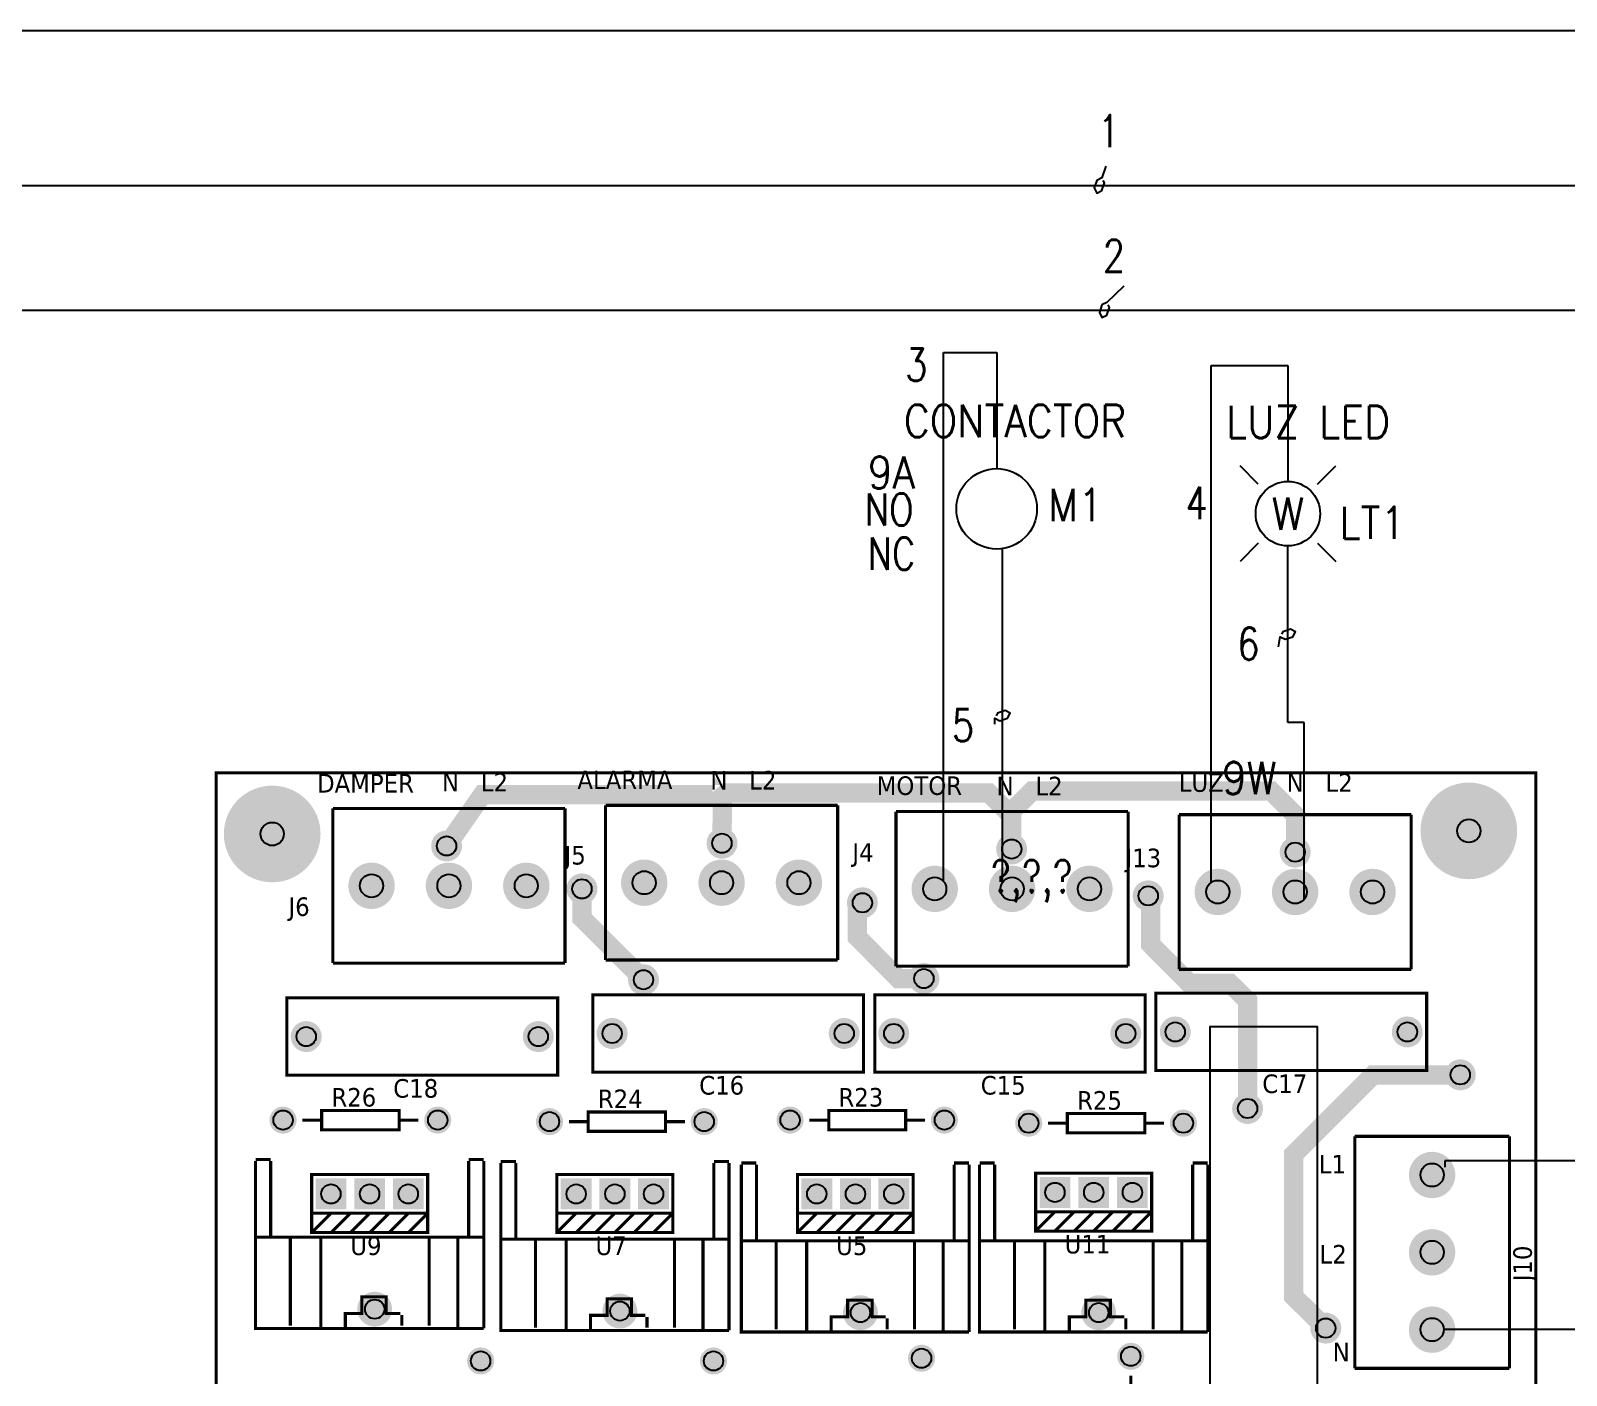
# Model space of a CAD drawing. Header units: millimetres. Extents: x 123.5 to 144.3, y 105.4 to 121.6.
# Drawn here: x 129.46 to 135.42, y 116.37 to 121.59 of the extents above; entities that cross this region are included whole.
import ezdxf
from ezdxf.enums import TextEntityAlignment as Align

# ---------------------------------------------------------------- set-up
doc = ezdxf.new("R2010")
doc.units = ezdxf.units.MM
doc.linetypes.add('DOT2', pattern=[0.635, 0, -0.635])
for name, color, linetype in [('12632256', 7, 'Continuous'), ('BLK_12AWG', 7, 'Continuous'), ('DESC', 250, 'Continuous'), ('MISC', 7, 'Continuous'), ('SYMS', 7, 'Continuous'), ('TAGS', 250, 'Continuous'), ('TERMS', 250, 'Continuous'), ('WIRES', 7, 'Continuous'), ('XREF', 7, 'Continuous')]:
    doc.layers.add(name, color=color, linetype=linetype)
doc.layers.add('WIRENO', color=7, linetype='Continuous', true_color=0x000000)
doc.styles.get("Standard").update_dxf_attribs({"font": 'tahoma.ttf'})
doc.styles.add('WD', font='romans.shx')

# ---------------------------------------------------------------- blocks, each defined once
blk = doc.blocks.new('WD_WNH')
at = {"linetype": 'Continuous', "style": 'WD', "width": 0.8}
blk.add_attdef('WIRENO', text='', height=0.125, dxfattribs=at).set_placement((0, 0.0625), align=Align.CENTER)
at = {"style": 'WD', "flags": 1}
for tag, p in [('W01USER', (0, 0.0781)), ('W02USER', (0, 0.0703)), ('W03USER', (0, 0.0625)), ('W04USER', (0, 0.0547)), ('W05USER', (0, 0.0469)), ('W06USER', (0, 0.0391)), ('W07USER', (0, 0.0312)), ('W08USER', (0, 0.0234)), ('W09USER', (0, 0.0156)), ('W10USER', (0, 0.0078))]:
    blk.add_attdef(tag, text='', height=0.005, dxfattribs=at).set_placement(p, align=Align.CENTER)
blk = doc.blocks.new('EPAD')
at = {"const_width": 0.5}
blk.add_lwpolyline([(-0.25, 0, 1), (0.25, 0, 1)], format="xyb", close=True, dxfattribs=at)
blk = doc.blocks.new('RPAD')
blk.add_trace([(-0.5, -0.5), (-0.5, 0.5), (0.5, -0.5), (0.5, 0.5)])
blk = doc.blocks.new('arjeta')
for points, const_width in [([(140.954, 117.5811), (144.366, 117.5811), (144.366, 122.5491), (140.954, 122.5491), (140.954, 117.5811)], 0.008), ([(143.005, 122.4441), (142.952, 122.4971), (142.273, 122.4971), (142.263, 122.4881), (142.263, 122.4821), (142.252, 122.4931), (141.643, 122.4931), (141.55, 122.3601)], 0.05), ([(143.005, 122.4441), (143.064, 122.5021), (143.682, 122.5021), (143.745, 122.4391), (143.745, 122.3581), (143.744, 122.3441)], 0.05), ([(142.262, 122.3671), (142.263, 122.4821)], 0.05), ([(141.256, 122.4571), (141.256, 122.0571)], 0.008), ([(141.856, 122.4571), (141.256, 122.4571)], 0.008), ([(141.856, 122.4571), (141.856, 122.0571)], 0.008), ([(141.961, 122.4651), (141.961, 122.0651)], 0.008), ([(142.561, 122.4651), (141.961, 122.4651)], 0.008), ([(142.561, 122.4651), (142.561, 122.0651)], 0.008), ([(142.712, 122.4491), (142.712, 122.0491)], 0.008), ([(143.312, 122.4491), (142.712, 122.4491)], 0.008), ([(143.011, 122.3521), (143.011, 122.4381), (143.005, 122.4441)], 0.05), ([(143.312, 122.4491), (143.312, 122.0491)], 0.008), ([(143.444, 122.4411), (143.444, 122.0411)], 0.008), ([(144.044, 122.4411), (143.444, 122.4411)], 0.008), ([(144.044, 122.4411), (144.044, 122.0411)], 0.008), ([(142.059, 122.0141), (141.9, 122.1731), (141.9, 122.2491)], 0.05), ([(143.621, 121.6811), (143.621, 121.9601), (143.575, 122.0051), (143.47, 122.0051), (143.37, 122.1061), (143.37, 122.2251), (143.364, 122.2311)], 0.05), ([(142.784, 122.0171), (142.718, 122.0171), (142.612, 122.1241), (142.612, 122.2011), (142.625, 122.2131)], 0.05), ([(141.256, 122.0571), (141.856, 122.0571)], 0.008), ([(141.961, 122.0651), (142.561, 122.0651)], 0.008), ([(142.712, 122.0491), (143.312, 122.0491)], 0.008), ([(143.444, 122.0411), (144.044, 122.0411)], 0.008), ([(141.137, 121.7671), (141.837, 121.7671), (141.837, 121.9671), (141.137, 121.9671), (141.137, 121.7671)], 0.008), ([(141.928, 121.7751), (142.628, 121.7751), (142.628, 121.9751), (141.928, 121.9751), (141.928, 121.7751)], 0.008), ([(142.657, 121.7751), (143.356, 121.7751), (143.356, 121.9751), (142.657, 121.9751), (142.657, 121.7751)], 0.008), ([(143.384, 121.7791), (144.084, 121.7791), (144.084, 121.9791), (143.384, 121.9791), (143.384, 121.7791)], 0.008), ([(144.171, 121.7681), (143.946, 121.7681), (143.74, 121.5621), (143.74, 121.1951), (143.823, 121.1131)], 0.05), ([(141.177, 121.6511), (141.227, 121.6511)], 0.008), ([(141.227, 121.6261), (141.427, 121.6261), (141.427, 121.6761), (141.227, 121.6761), (141.227, 121.6261)], 0.008), ([(141.427, 121.6511), (141.477, 121.6511)], 0.008), ([(141.916, 121.6221), (142.116, 121.6221), (142.116, 121.6721), (141.916, 121.6721), (141.916, 121.6221)], 0.008), ([(142.488, 121.6511), (142.538, 121.6511)], 0.008), ([(142.538, 121.6261), (142.737, 121.6261), (142.737, 121.6761), (142.538, 121.6761), (142.538, 121.6261)], 0.008), ([(142.737, 121.6511), (142.787, 121.6511)], 0.008), ([(143.155, 121.6181), (143.355, 121.6181), (143.355, 121.6681), (143.155, 121.6681), (143.155, 121.6181)], 0.008), ([(141.866, 121.6471), (141.916, 121.6471)], 0.008), ([(142.116, 121.6471), (142.166, 121.6471)], 0.008), ([(143.105, 121.6431), (143.155, 121.6431)], 0.008), ([(143.355, 121.6431), (143.405, 121.6431)], 0.008), ([(144.298, 121.6091), (143.898, 121.6091)], 0.008), ([(143.898, 121.6091), (143.898, 121.0091)], 0.008), ([(144.298, 121.0091), (144.298, 121.6091)], 0.008), ([(141.095, 121.5491), (141.056, 121.5491)], 0.008), ([(141.646, 121.1121), (141.056, 121.1121), (141.056, 121.5451)], 0.008), ([(141.095, 121.5451), (141.095, 121.3481)], 0.008), ([(141.646, 121.5491), (141.607, 121.5491)], 0.008), ([(141.607, 121.5451), (141.607, 121.3481)], 0.008), ([(141.646, 121.1121), (141.646, 121.5451)], 0.008), ([(141.729, 121.5441), (141.69, 121.5441)], 0.008), ([(142.28, 121.1071), (141.69, 121.1071), (141.69, 121.5401)], 0.008), ([(141.729, 121.5401), (141.729, 121.3431)], 0.008), ([(142.28, 121.5441), (142.241, 121.5441)], 0.008), ([(142.241, 121.5401), (142.241, 121.3431)], 0.008), ([(142.28, 121.1071), (142.28, 121.5401)], 0.008), ([(142.351, 121.5401), (142.312, 121.5401)], 0.008), ([(142.901, 121.1031), (142.312, 121.1031), (142.312, 121.5361)], 0.008), ([(142.351, 121.5361), (142.351, 121.3391)], 0.008), ([(142.901, 121.5401), (142.862, 121.5401)], 0.008), ([(142.862, 121.5361), (142.862, 121.3391)], 0.008), ([(142.901, 121.1031), (142.901, 121.5361)], 0.008), ([(142.967, 121.5401), (142.928, 121.5401)], 0.008), ([(143.518, 121.1031), (142.928, 121.1031), (142.928, 121.5361)], 0.008), ([(142.967, 121.5361), (142.967, 121.3391)], 0.008), ([(143.518, 121.5401), (143.479, 121.5401)], 0.008), ([(143.479, 121.5361), (143.479, 121.3391)], 0.008), ([(143.518, 121.1031), (143.518, 121.5361)], 0.008), ([(141.201, 121.4101), (141.501, 121.4101), (141.501, 121.5101), (141.201, 121.5101), (141.201, 121.4101)], 0.008), ([(141.835, 121.4101), (142.135, 121.4101), (142.135, 121.5101), (141.835, 121.5101), (141.835, 121.4101)], 0.008), ([(142.457, 121.4101), (142.756, 121.4101), (142.756, 121.5101), (142.457, 121.5101), (142.457, 121.4101)], 0.008), ([(143.073, 121.4141), (143.373, 121.4141), (143.373, 121.5141), (143.073, 121.5141), (143.073, 121.4141)], 0.008), ([(141.501, 121.4101), (141.501, 121.3601), (141.201, 121.3601), (141.201, 121.4101)], 0.008), ([(141.251, 121.4101), (141.201, 121.3601)], 0.008), ([(141.301, 121.4101), (141.251, 121.3601)], 0.008), ([(141.351, 121.4101), (141.301, 121.3601)], 0.008), ([(141.401, 121.4101), (141.351, 121.3601)], 0.008), ([(141.451, 121.4101), (141.401, 121.3601)], 0.008), ([(141.501, 121.4101), (141.451, 121.3601)], 0.008), ([(142.135, 121.4101), (142.135, 121.3601), (141.835, 121.3601), (141.835, 121.4101)], 0.008), ([(141.885, 121.4101), (141.835, 121.3601)], 0.008), ([(141.935, 121.4101), (141.885, 121.3601)], 0.008), ([(141.985, 121.4101), (141.935, 121.3601)], 0.008), ([(142.035, 121.4101), (141.985, 121.3601)], 0.008), ([(142.085, 121.4101), (142.035, 121.3601)], 0.008), ([(142.135, 121.4101), (142.085, 121.3601)], 0.008), ([(142.756, 121.4101), (142.756, 121.3601), (142.457, 121.3601), (142.457, 121.4101)], 0.008), ([(142.507, 121.4101), (142.457, 121.3601)], 0.008), ([(142.557, 121.4101), (142.507, 121.3601)], 0.008), ([(142.607, 121.4101), (142.557, 121.3601)], 0.008), ([(142.657, 121.4101), (142.607, 121.3601)], 0.008), ([(142.706, 121.4101), (142.657, 121.3601)], 0.008), ([(142.756, 121.4101), (142.706, 121.3601)], 0.008), ([(143.373, 121.4141), (143.373, 121.3641), (143.073, 121.3641), (143.073, 121.4141)], 0.008), ([(143.123, 121.4141), (143.073, 121.3641)], 0.008), ([(143.173, 121.4141), (143.123, 121.3641)], 0.008), ([(143.223, 121.4141), (143.173, 121.3641)], 0.008), ([(143.273, 121.4141), (143.223, 121.3641)], 0.008), ([(143.323, 121.4141), (143.273, 121.3641)], 0.008), ([(143.373, 121.4141), (143.323, 121.3641)], 0.008), ([(141.646, 121.3481), (141.06, 121.3481)], 0.008), ([(141.146, 121.1191), (141.146, 121.3481)], 0.008), ([(141.225, 121.1161), (141.225, 121.3481)], 0.008), ([(141.505, 121.1191), (141.505, 121.3481)], 0.008), ([(141.579, 121.1161), (141.579, 121.3441)], 0.008), ([(142.28, 121.3431), (141.694, 121.3431)], 0.008), ([(141.78, 121.1141), (141.78, 121.3431)], 0.008), ([(141.859, 121.1111), (141.859, 121.3431)], 0.008), ([(142.139, 121.1141), (142.139, 121.3431)], 0.008), ([(142.213, 121.1111), (142.213, 121.3391)], 0.008), ([(142.901, 121.3391), (142.316, 121.3391)], 0.008), ([(142.402, 121.1101), (142.402, 121.3391)], 0.008), ([(142.481, 121.1071), (142.481, 121.3391)], 0.008), ([(142.76, 121.1101), (142.76, 121.3391)], 0.008), ([(142.834, 121.1071), (142.834, 121.3351)], 0.008), ([(143.518, 121.3391), (142.932, 121.3391)], 0.008), ([(143.018, 121.1101), (143.018, 121.3391)], 0.008), ([(143.097, 121.1071), (143.097, 121.3391)], 0.008), ([(143.377, 121.1101), (143.377, 121.3391)], 0.008), ([(143.451, 121.1071), (143.451, 121.3351)], 0.008), ([(141.43, 121.1511), (141.394, 121.1511), (141.394, 121.1941), (141.331, 121.1941), (141.331, 121.1551), (141.331, 121.1511), (141.288, 121.1511)], 0.008), ([(142.064, 121.1461), (142.028, 121.1461), (142.028, 121.1891), (141.965, 121.1891), (141.965, 121.1501), (141.965, 121.1461), (141.922, 121.1461)], 0.008), ([(142.685, 121.1421), (142.65, 121.1421), (142.65, 121.1851), (142.587, 121.1851), (142.587, 121.1461), (142.587, 121.1421), (142.544, 121.1421)], 0.008), ([(143.302, 121.1421), (143.266, 121.1421), (143.266, 121.1851), (143.203, 121.1851), (143.203, 121.1461), (143.203, 121.1421), (143.16, 121.1421)], 0.008), ([(141.288, 121.1551), (141.288, 121.1161)], 0.008), ([(141.434, 121.1191), (141.434, 121.1471)], 0.008), ([(141.922, 121.1501), (141.922, 121.1111)], 0.008), ([(142.068, 121.1141), (142.068, 121.1421)], 0.008), ([(142.544, 121.1461), (142.544, 121.1071)], 0.008), ([(142.689, 121.1101), (142.689, 121.1381)], 0.008), ([(143.16, 121.1461), (143.16, 121.1071)], 0.008), ([(143.306, 121.1101), (143.306, 121.1381)], 0.008), ([(143.319, 120.9901), (143.319, 120.9401)], 0.008), ([(144.298, 121.0091), (143.898, 121.0091)], 0.008)]:
    blk.add_lwpolyline(points, dxfattribs=dict(const_width=const_width))
blk.add_lwpolyline([(143.802, 120.3511), (143.802, 121.8921), (143.523, 121.8921), (143.523, 120.3511), (143.802, 120.3511)])
for centre, radius in [((141.099, 122.3911), 0.03), ((144.193, 122.3991), 0.03), ((141.55, 122.3601), 0.025), ((142.262, 122.3671), 0.025), ((143.011, 122.3521), 0.025), ((143.744, 122.3441), 0.025), ((141.356, 122.2571), 0.03), ((141.556, 122.2571), 0.03), ((141.756, 122.2571), 0.03), ((142.061, 122.2651), 0.03), ((142.261, 122.2651), 0.03), ((142.461, 122.2651), 0.03), ((141.9, 122.2491), 0.025), ((142.812, 122.2491), 0.03), ((143.012, 122.2491), 0.03), ((143.212, 122.2491), 0.03), ((143.364, 122.2311), 0.025), ((143.544, 122.2411), 0.03), ((143.744, 122.2411), 0.03), ((143.944, 122.2411), 0.03), ((142.625, 122.2131), 0.025), ((142.059, 122.0141), 0.025), ((142.784, 122.0171), 0.025), ((141.187, 121.8671), 0.025), ((141.787, 121.8671), 0.025), ((141.978, 121.8751), 0.025), ((142.578, 121.8751), 0.025), ((142.706, 121.8751), 0.025), ((143.306, 121.8751), 0.025), ((143.434, 121.8791), 0.025), ((144.034, 121.8791), 0.025), ((144.171, 121.7681), 0.025), ((143.621, 121.6811), 0.025), ((141.127, 121.6511), 0.025), ((141.527, 121.6511), 0.025), ((141.816, 121.6471), 0.025), ((142.216, 121.6471), 0.025), ((142.438, 121.6511), 0.025), ((142.837, 121.6511), 0.025), ((143.055, 121.6431), 0.025), ((143.455, 121.6431), 0.025), ((144.098, 121.5091), 0.03), ((141.251, 121.4601), 0.025), ((141.351, 121.4601), 0.025), ((141.451, 121.4601), 0.025), ((141.885, 121.4601), 0.025), ((141.985, 121.4601), 0.025), ((142.085, 121.4601), 0.025), ((142.507, 121.4601), 0.025), ((142.607, 121.4601), 0.025), ((142.706, 121.4601), 0.025), ((143.123, 121.4641), 0.025), ((143.223, 121.4641), 0.025), ((143.323, 121.4641), 0.025), ((144.098, 121.3091), 0.03), ((141.364, 121.1621), 0.025), ((141.998, 121.1571), 0.025), ((142.62, 121.1531), 0.025), ((143.236, 121.1531), 0.025), ((143.823, 121.1131), 0.025), ((144.098, 121.1091), 0.03), ((142.778, 121.0351), 0.025), ((143.319, 121.0401), 0.025), ((141.638, 121.0281), 0.025), ((142.24, 121.0281), 0.025)]:
    blk.add_circle(centre, radius)
for p, xscale, yscale in [((141.099, 122.3911), 0.25, 0.25), ((144.193, 122.3991), 0.25, 0.25), ((142.262, 122.3671), 0.08, 0.08), ((141.55, 122.3601), 0.08, 0.08), ((143.011, 122.3521), 0.08, 0.08), ((143.744, 122.3441), 0.08, 0.08), ((141.356, 122.2571), 0.12, 0.12), ((141.556, 122.2571), 0.12, 0.12), ((141.756, 122.2571), 0.12, 0.12), ((141.9, 122.2491), 0.08, 0.08), ((142.061, 122.2651), 0.12, 0.12), ((142.261, 122.2651), 0.12, 0.12), ((142.461, 122.2651), 0.12, 0.12), ((142.812, 122.2491), 0.12, 0.12), ((143.012, 122.2491), 0.12, 0.12), ((143.212, 122.2491), 0.12, 0.12), ((143.544, 122.2411), 0.12, 0.12), ((143.744, 122.2411), 0.12, 0.12), ((143.944, 122.2411), 0.12, 0.12), ((142.625, 122.2131), 0.08, 0.08), ((143.364, 122.2311), 0.08, 0.08), ((142.059, 122.0141), 0.08, 0.08), ((142.784, 122.0171), 0.08, 0.08), ((141.187, 121.8671), 0.08, 0.08), ((141.787, 121.8671), 0.08, 0.08), ((141.978, 121.8751), 0.08, 0.08), ((142.578, 121.8751), 0.08, 0.08), ((142.706, 121.8751), 0.08, 0.08), ((143.306, 121.8751), 0.08, 0.08), ((143.434, 121.8791), 0.08, 0.08), ((144.034, 121.8791), 0.08, 0.08), ((144.171, 121.7681), 0.08, 0.08), ((143.621, 121.6811), 0.08, 0.08), ((141.127, 121.6511), 0.07, 0.07), ((141.527, 121.6511), 0.07, 0.07), ((141.816, 121.6471), 0.07, 0.07), ((142.216, 121.6471), 0.07, 0.07), ((142.438, 121.6511), 0.07, 0.07), ((142.837, 121.6511), 0.07, 0.07), ((143.055, 121.6431), 0.07, 0.07), ((143.455, 121.6431), 0.07, 0.07), ((144.098, 121.5091), 0.12, 0.12), ((144.098, 121.3091), 0.12, 0.12), ((141.364, 121.1621), 0.09, 0.09), ((141.998, 121.1571), 0.09, 0.09), ((142.62, 121.1531), 0.09, 0.09), ((143.236, 121.1531), 0.09, 0.09), ((143.823, 121.1131), 0.08, 0.08), ((144.098, 121.1091), 0.12, 0.12), ((141.638, 121.0281), 0.07, 0.07), ((142.24, 121.0281), 0.07, 0.07), ((142.778, 121.0351), 0.07, 0.07), ((143.319, 121.0401), 0.07, 0.07)]:
    blk.add_blockref('EPAD', p, dxfattribs=dict(xscale=xscale, yscale=yscale))
at = {"xscale": 0.08, "yscale": 0.08, "rotation": 180}
for p in [(141.251, 121.4601), (141.351, 121.4601), (141.451, 121.4601), (141.885, 121.4601), (141.985, 121.4601), (142.085, 121.4601), (142.507, 121.4601), (142.607, 121.4601), (142.706, 121.4601), (143.123, 121.4641), (143.223, 121.4641), (143.323, 121.4641)]:
    blk.add_blockref('RPAD', p, dxfattribs=at)
at = {"layer": '12632256', "width": 1.041667}
for s, p in [('DAMPER', (141.215, 122.4981)), ('N   L2', (141.538, 122.5011)), ('ALARMA', (141.888, 122.5071)), ('N   L2', (142.232, 122.5061)), ('MOTOR', (142.662, 122.4921)), ('N   L2', (142.972, 122.4911)), ('LUZ', (143.443, 122.5001)), ('N   L2', (143.722, 122.5001)), ('J4', (142.599, 122.3191)), ('J5', (141.855, 122.3121)), ('J13', (143.305, 122.3051)), ('J6', (141.141, 122.1791)), ('R26', (141.252, 121.6861)), ('C18', (141.412, 121.7091)), ('R24', (141.941, 121.6821)), ('C16', (142.203, 121.7171)), ('R23', (142.563, 121.6861)), ('C15', (142.931, 121.7171)), ('C17', (143.659, 121.7211)), ('R25', (143.18, 121.6781)), ('L1', (143.805, 121.5131)), ('U9', (141.301, 121.3021)), ('U7', (141.935, 121.3021)), ('U5', (142.557, 121.3021)), ('U11', (143.148, 121.3061)), ('L2', (143.807, 121.2801)), ('N', (143.841, 121.0271))]:
    blk.add_text(s, height=0.048, dxfattribs=at).set_placement(p)
blk.add_text('J10', height=0.048, rotation=90, dxfattribs=at).set_placement((144.356, 121.2341))
blk = doc.blocks.new('VLT1W')
for p, q in [((-0.1149, 0.1149), (-0.1856, 0.1856)), ((0.1149, 0.1149), (0.1856, 0.1856)), ((-0.1149, -0.1149), (-0.1856, -0.1856)), ((0.1149, -0.1149), (0.1856, -0.1856))]:
    blk.add_line(p, q)
blk.add_circle((0, 0), 0.125)
at = {"linetype": 'Continuous', "style": 'WD'}
for tag, height, flags, p in [('TERM01', 0.125, 8, (-0.0312, 0.2188)), ('MFG', 0.01, 9, (-0.2211, -0.1494)), ('CAT', 0.01, 9, (-0.2211, -0.1343))]:
    blk.add_attdef(tag, text='', height=height, dxfattribs=dict(at, flags=flags)).set_placement(p, align=Align.RIGHT)
at = {"style": 'WD', "flags": 1}
for tag, p in [('X2TERM01', (0, 0.125)), ('X8TERM02', (0, -0.125))]:
    blk.add_attdef(tag, p, '', height=0.0125, dxfattribs=at)
at = {"style": 'WD'}
blk.add_attdef('COLOR', text='', height=0.125, dxfattribs=at).set_placement((0, 0), align=Align.MIDDLE)
for tag, p, width in [('TAG1', (0.2, -0.0979), 0.9), ('DESC1', (-0.256, -0.9315), 0.9), ('WDTAGALT', (-0.25, -1.25), 0.7)]:
    blk.add_attdef(tag, p, '', height=0.125, dxfattribs=dict(at, width=width))
at = {"linetype": 'Continuous', "style": 'WD', "flags": 9}
blk.add_attdef('ASSYCODE', text='', height=0.01, dxfattribs=at).set_placement((-0.2399, -0.0934), align=Align.CENTER)
at = {"style": 'WD', "flags": 9}
blk.add_attdef('FAMILY', text='', height=0.01, dxfattribs=at).set_placement((-0.2191, -0.1166), align=Align.RIGHT)
at = {"style": 'WD'}
for tag, width, p in [('INST', 0.7, (0.2812, -0.1471)), ('LOC', 0.7, (0.2812, -0.3167)), ('DESC2', 0.9, (-0.256, -0.9627))]:
    blk.add_attdef(tag, text='', height=0.125, dxfattribs=dict(at, width=width)).set_placement(p, align=Align.TOP_LEFT)
at = {"linetype": 'Continuous', "style": 'WD', "flags": 8}
blk.add_attdef('TERM02', text='', height=0.125, dxfattribs=at).set_placement((-0.0312, -0.2188), align=Align.TOP_RIGHT)
blk = doc.blocks.new('VMS1')
blk.add_circle((0, 0), 0.1562)
at = {"style": 'WD', "width": 0.7}
for tag, p in [('INST', (0.2812, 0.4193)), ('LOC', (0.2812, 0.2497))]:
    blk.add_attdef(tag, text='', height=0.125, dxfattribs=at).set_placement(p, align=Align.TOP_LEFT)
at = {"linetype": 'Continuous', "style": 'WD', "flags": 8}
blk.add_attdef('TERM01', text='', height=0.125, dxfattribs=at).set_placement((-0.0312, 0.1812), align=Align.RIGHT)
at = {"color": 7, "style": 'WD', "flags": 1}
for tag, p in [('X2TERM01', (0, 0.1562)), ('X8TERM02', (0, -0.1562))]:
    blk.add_attdef(tag, p, '', height=0.0125, dxfattribs=at)
at = {"style": 'WD', "width": 0.9}
for tag, p in [('TAG1', (0.2, -0.0472)), ('DESC1', (-0.256, -1.0197)), ('DESC2', (-0.256, -1.1759)), ('DESC3', (-0.256, -1.3322))]:
    blk.add_attdef(tag, p, '', height=0.125, dxfattribs=at)
at = {"style": 'WD', "flags": 9}
blk.add_attdef('FAMILY', text='', height=0.01, dxfattribs=at).set_placement((-0.2191, -0.0659), align=Align.CENTER)
at = {"linetype": 'Continuous', "style": 'WD', "flags": 9}
blk.add_attdef('ASSYCODE', text='', height=0.01, dxfattribs=at).set_placement((-0.2236, -0.1202), align=Align.CENTER)
for tag, p in [('MFG', (-0.2211, -0.0986)), ('CAT', (-0.2211, -0.0835))]:
    blk.add_attdef(tag, text='', height=0.01, dxfattribs=at).set_placement(p, align=Align.MIDDLE)
at = {"linetype": 'Continuous', "style": 'WD', "flags": 8}
blk.add_attdef('TERM02', text='', height=0.125, dxfattribs=at).set_placement((-0.0312, -0.1781), align=Align.TOP_RIGHT)
at = {"style": 'WD', "width": 0.8, "flags": 8}
for tag, p in [('NO', (-0.256, -1.4884)), ('XREFNO', (-0.0229, -1.4884)), ('NC', (-0.256, -1.6447)), ('XREFNC', (-0.0229, -1.6447))]:
    blk.add_attdef(tag, p, '', height=0.125, dxfattribs=at)
blk = doc.blocks.new('WD_WNV')
at = {"linetype": 'Continuous', "style": 'WD', "width": 0.8}
blk.add_attdef('WIRENO', text='', height=0.125, dxfattribs=at).set_placement((-0.05, 0), align=Align.MIDDLE_RIGHT)
at = {"style": 'WD', "flags": 1}
for tag, p in [('W01USER', (-0.0625, 0.0938)), ('W02USER', (-0.0625, 0.0859)), ('W03USER', (-0.0625, 0.0781)), ('W04USER', (-0.0625, 0.0703)), ('W05USER', (-0.0625, 0.0625)), ('W06USER', (-0.0625, 0.0547)), ('W07USER', (-0.0625, 0.0469)), ('W08USER', (-0.0625, 0.0391)), ('W09USER', (-0.0625, 0.0312)), ('W10USER', (-0.0625, 0.0234))]:
    blk.add_attdef(tag, text='', height=0.005, dxfattribs=at).set_placement(p, align=Align.CENTER)

msp = doc.modelspace()

# ---------------------------------------------------------------- linework, layer by layer
at = {"color": 7, "linetype": 'Continuous'}
msp.add_line((144.2555, 121.5905), (123.5055, 121.5905), dxfattribs=at)
at = {"layer": 'BLK_12AWG'}
for p, q in [((124.4182, 120.99), (142.7932, 120.99)), ((124.4378, 120.5067), (142.8128, 120.5067)), ((134.941, 116.5526), (135.5791, 116.5526))]:
    msp.add_line(p, q, dxfattribs=at)
at = {"layer": 'WIRENO'}
for points in [[(133.6307, 121.065), (133.6156, 121.0196), (133.5959, 121.0098), (133.5861, 120.9804), (133.596, 120.9607), (133.6156, 120.9705), (133.6254, 121), (133.6205, 121.0098)], [(133.7, 120.6), (133.6352, 120.5363), (133.6155, 120.5265), (133.6057, 120.497), (133.6156, 120.4774), (133.6352, 120.4872), (133.645, 120.5166), (133.6401, 120.5265)], [(134.3, 119.2), (134.3072, 119.2391), (134.3269, 119.2293), (134.3563, 119.2391), (134.3662, 119.2587), (134.3465, 119.2686), (134.3171, 119.2588), (134.3122, 119.249)], [(133.2, 118.9), (133.2006, 118.9233), (133.2203, 118.9134), (133.2497, 118.9232), (133.2596, 118.9429), (133.2399, 118.9527), (133.2105, 118.943), (133.2056, 118.9331)]]:
    msp.add_lwpolyline(points, dxfattribs=at)
at = {"layer": 'WIRES'}
for p, q in [((133.0008, 118.2907), (133.0008, 120.3418)), ((133.0008, 120.3418), (133.2075, 120.3418)), ((133.2075, 120.3418), (133.2075, 119.8918)), ((134.0392, 118.2859), (134.0392, 120.2918)), ((134.0392, 120.2918), (134.3369, 120.2918)), ((134.3369, 120.2918), (134.3369, 119.8418)), ((134.3369, 118.9062), (134.3369, 119.5918)), ((133.2303, 118.2871), (133.2303, 119.5793)), ((134.4, 118.9062), (134.3369, 118.9062)), ((134.4, 118.2207), (134.4, 118.9062)), ((136.2529, 117.2067), (134.9455, 117.2067)), ((134.9455, 117.2067), (134.9455, 117.1813))]:
    msp.add_line(p, q, dxfattribs=at)

# ---------------------------------------------------------------- block references
at = {"layer": 'SYMS'}
ref = msp.add_blockref('VMS1', (133.2075, 119.7355), dxfattribs=at)
ref.add_attrib('DESC1', 'CONTACTOR', (132.8471, 120.0142), dxfattribs={"layer": 'DESC', "height": 0.125, "style": 'WD', "width": 0.9})
ref.add_attrib('XREFNO', '?,?,?', (133.1846, 118.2471), dxfattribs={"layer": 'XREF', "height": 0.125, "style": 'WD', "width": 0.8, "flags": 8})
ref.add_attrib('NO', 'NO', (132.6962, 119.6704), dxfattribs={"layer": 'MISC', "height": 0.125, "style": 'WD', "width": 0.8, "flags": 8})
ref.add_attrib('NC', 'NC', (132.7073, 119.4992), dxfattribs={"layer": 'MISC', "height": 0.125, "style": 'WD', "width": 0.8, "flags": 8})
ref.add_attrib('DESC2', '9A', (132.7073, 119.814), dxfattribs={"layer": 'DESC', "height": 0.125, "style": 'WD', "width": 0.9})
ref.add_attrib('TAG1', 'M1', (133.4075, 119.6883), dxfattribs={"layer": 'TAGS', "height": 0.125, "style": 'WD', "width": 0.9})
ref = msp.add_blockref('VLT1W', (134.3369, 119.7168), dxfattribs=at)
ref.add_attrib('TAG1', 'LT1', (134.5369, 119.6188), dxfattribs={"layer": 'TAGS', "height": 0.125, "style": 'WD', "width": 0.9})
ref.add_attrib('DESC2', '9W', dxfattribs={"layer": 'DESC', "height": 0.125, "style": 'WD', "width": 0.9}).set_placement((134.0809, 118.7541), align=Align.TOP_LEFT)
ref.add_attrib('DESC1', 'LUZ LED', (134.0971, 120.0096), dxfattribs={"layer": 'DESC', "height": 0.125, "style": 'WD', "width": 0.9})
ref.add_attrib('COLOR', 'W', dxfattribs={"layer": 'MISC', "height": 0.125, "style": 'WD'}).set_placement((134.3369, 119.7168), align=Align.MIDDLE)
at = {"layer": 'TERMS', "linetype": 'DOT2', "lineweight": 50, "xscale": 1.5, "yscale": 1.5, "zscale": 1.5}
msp.add_blockref('arjeta', (-81.2509, -65.1125), dxfattribs=at)
at = {"layer": 'WIRENO'}
ref = msp.add_blockref('WD_WNH', (133.6057, 120.99), dxfattribs=at)
ref.add_attrib('WIRENO', '1', dxfattribs={"linetype": 'Continuous', "height": 0.125, "style": 'WD', "width": 0.8}).set_placement((133.6426, 121.1006), align=Align.BOTTOM_CENTER)
ref = msp.add_blockref('WD_WNH', (133.6253, 120.5067), dxfattribs=at)
ref.add_attrib('WIRENO', '2', dxfattribs={"linetype": 'Continuous', "height": 0.125, "style": 'WD', "width": 0.8}).set_placement((133.6622, 120.6172), align=Align.BOTTOM_CENTER)
ref = msp.add_blockref('WD_WNH', (133.1042, 120.3418), dxfattribs=at)
ref.add_attrib('WIRENO', '3', dxfattribs={"linetype": 'Continuous', "height": 0.125, "style": 'WD', "width": 0.8}).set_placement((132.8956, 120.1945), align=Align.BOTTOM_CENTER)
ref = msp.add_blockref('WD_WNH', (134.188, 120.2918), dxfattribs=at)
ref.add_attrib('WIRENO', '4', dxfattribs={"linetype": 'Continuous', "height": 0.125, "style": 'WD', "width": 0.8}).set_placement((133.9828, 119.6578), align=Align.BOTTOM_CENTER)
ref = msp.add_blockref('WD_WNV', (134.3369, 119.249), dxfattribs=at)
ref.add_attrib('WIRENO', '6', dxfattribs={"linetype": 'Continuous', "height": 0.125, "style": 'WD', "width": 0.8}).set_placement((134.2263, 119.2121), align=Align.MIDDLE_RIGHT)
ref = msp.add_blockref('WD_WNV', (133.2303, 118.9332), dxfattribs=at)
ref.add_attrib('WIRENO', '5', dxfattribs={"linetype": 'Continuous', "height": 0.125, "style": 'WD', "width": 0.8}).set_placement((133.1197, 118.8963), align=Align.MIDDLE_RIGHT)

doc.saveas('drawing.dxf')
